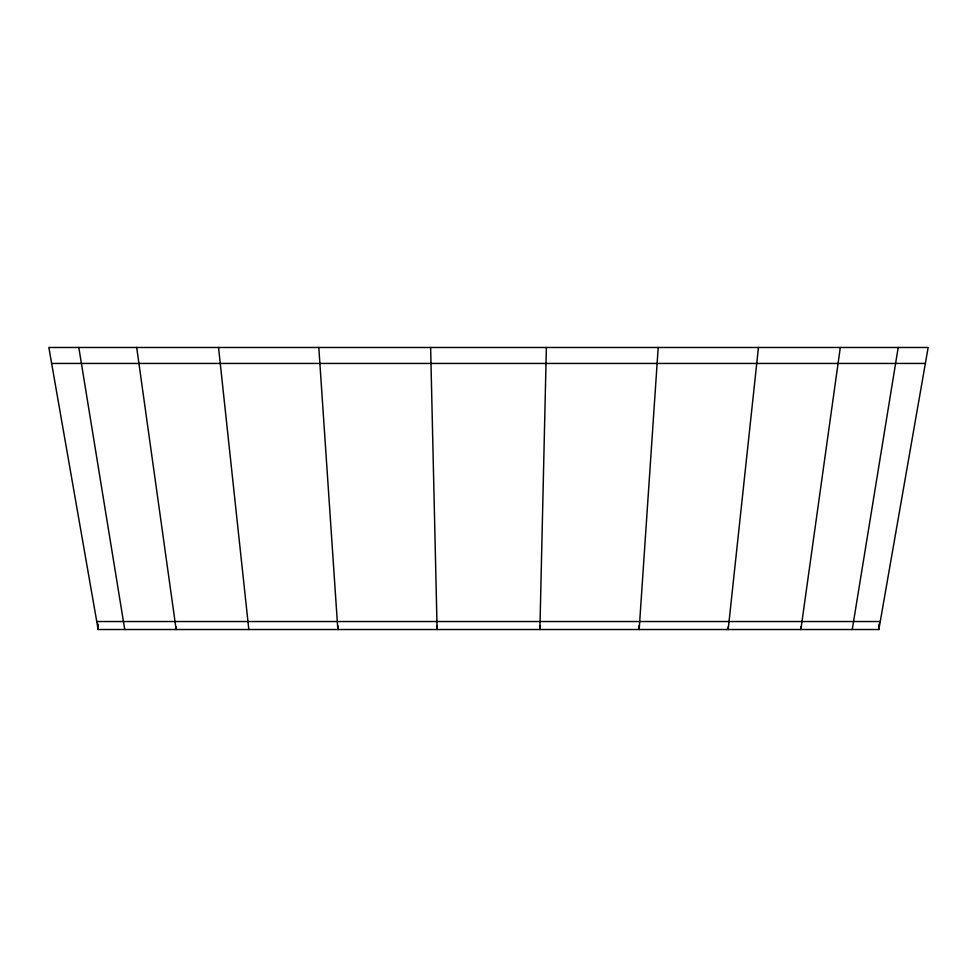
<?xml version="1.0" encoding="UTF-8"?>
<svg xmlns="http://www.w3.org/2000/svg" width="977" height="977" viewBox="0 0 977 977"><rect width="100%" height="100%" fill="white"/><g stroke="black" fill="none" stroke-linecap="round" stroke-linejoin="round"><path stroke-width="1.47" d="M546.375 347.482L539.89 629.518L539.89 625.524M658.193 347.482L639.166 629.518L639.166 625.524M758.457 347.482L728.183 629.518L728.183 626.855M840.305 347.482L800.859 629.518L800.859 626.855M852.249 629.518L898.193 347.482M878.848 629.518L928.15 347.482L48.85 347.482L98.152 629.518L878.848 629.518L878.848 624.193M51.647 363.444L925.353 363.444M96.76 621.531L880.24 621.531M78.807 347.482L124.751 629.518M136.695 347.482L176.141 629.518L176.141 626.855M218.543 347.482L248.817 629.518M318.807 347.482L337.834 629.518L337.834 625.524M430.625 347.482L437.11 629.518L437.11 625.524M98.152 624.193L98.152 629.518"/></g></svg>
